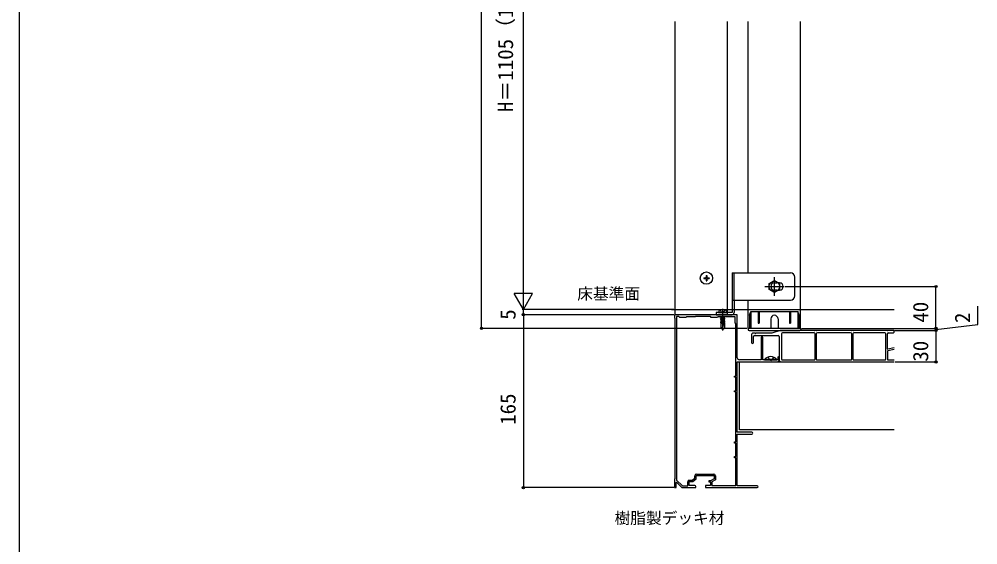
# Model space of a CAD drawing. Units: millimetres, scale not verified. Extents: x -875 to 875, y -1303 to 1295.
# Drawn here: x -875 to 42, y -24 to 478 of the extents above; entities that cross this region are included whole.
import ezdxf
from ezdxf.enums import TextEntityAlignment as Align

# ---------------------------------------------------------------- set-up
doc = ezdxf.new("R2010")
doc.units = ezdxf.units.MM
doc.header["$LTSCALE"] = 8
for name, color, linetype in [('0-1_USER1', 3, 'Continuous'), ('0-2_YKK_11', 7, 'Continuous'), ('0-3_YKK_12', 2, 'Continuous'), ('0-4_YKK_13', 4, 'Continuous'), ('0-5_YKK_D', 6, 'Continuous'), ('0-6_YKK_ZWAK', 7, 'Continuous')]:
    doc.layers.add(name, color=color, linetype=linetype)
doc.styles.add('ＭＳ ゴシック', font='')
doc.styles.get('ＭＳ ゴシック').set_extended_font_data('MS Gothic')

msp = doc.modelspace()

# ---------------------------------------------------------------- linework, layer by layer
at = {"layer": '0-2_YKK_11'}
for p, q in [((-148.5, 152.3), (-148.5, 154.7)), ((-227.6, 43.1), (-210.9, 43.1))]:
    msp.add_line(p, q, dxfattribs=at)
for points in [[(-188.5, 154.3), (-188.5, 195.3), (-210.042, 195.3), (-210.225, 195.18), (-210.775, 195.18), (-210.958, 195.3), (-231.042, 195.3), (-231.225, 195.18), (-231.775, 195.18), (-231.958, 195.3), (-240.042, 195.3), (-240.225, 195.18), (-240.775, 195.18), (-240.958, 195.3), (-248.5, 195.3), (-248.5, 192.3), (-248.2, 192)], [(-246.6, 193.5), (-246.6, 37.428), (-240.886, 31.8), (-235.9, 31.8), (-235.9, 35.8)], [(-209.4, 41.6), (-209.4, 37.746), (-212.9, 35.746), (-212.9, 32.3), (-190, 32.3), (-190, 58.8), (-191, 58.8), (-191, 59.8), (-190, 59.8), (-190, 72.8), (-191, 72.8), (-191, 73.8), (-190, 73.8), (-190, 121.8), (-191, 121.8), (-191, 122.8), (-190, 122.8), (-190, 135.8), (-191, 135.8), (-191, 136.8), (-190, 136.8), (-190, 186.8), (-190.5, 187.3), (-190.5, 193.3), (-207, 193.3), (-207.5, 192.8), (-213.5, 192.8), (-214.2, 193.5), (-228.3, 193.5), (-228.5, 193.3), (-237, 193.3), (-237.5, 192.8), (-243.5, 192.8), (-244.2, 193.5), (-246.6, 193.5)], [(-248.2, 192), (-248.2, 38.6), (-248.5, 38.3), (-248.5, 30.3), (-247, 30.3), (-247, 35.2), (-246.632, 35.354), (-241.5, 30.3), (-228, 30.3), (-228, 31.3)], [(-165.5, 173.6), (-165.5, 152.3), (-186.5, 152.3)], [(-149.7, 154.7), (-149.7, 152.3), (-156.042, 152.3), (-156.225, 152.18), (-156.775, 152.18), (-156.958, 152.3), (-164.1, 152.3), (-164.1, 173.6)], [(-174.5, 83.3), (-188.5, 83.3), (-188.5, 128.842), (-188.62, 129.025), (-188.62, 129.575), (-188.5, 129.758), (-188.5, 150.3), (-150.5, 150.3)], [(-169.3, 31.9), (-188.5, 31.9), (-188.5, 65.842), (-188.62, 66.025), (-188.62, 66.575), (-188.5, 66.758), (-188.5, 81.3), (-174.5, 81.3)], [(-229, 32.3), (-234.6, 32.3), (-234.6, 36), (-231.1, 36), (-227.8, 38.5), (-227.8, 41.8), (-210.7, 41.8), (-210.7, 38.5), (-214.025, 36.6), (-215.7, 36.6), (-215.7, 35.7), (-214.2, 35.7), (-214.2, 32.3), (-219, 32.3), (-219, 30.3), (-192.958, 30.3), (-192.775, 30.42), (-192.225, 30.42), (-192.042, 30.3), (-175.958, 30.3), (-175.775, 30.42), (-175.225, 30.42), (-175.042, 30.3), (-169.3, 30.3)], [(-234.4, 37.3), (-231.537, 37.3), (-229.1, 39.146), (-229.1, 41.6)]]:
    msp.add_lwpolyline(points, dxfattribs=at)
for centre, radius, start, end in [((-164.8, 173.6), 0.7, 90.00001, 179.99999), ((-164.8, 173.6), 0.7, 0.00001, 89.99999), ((-186.5, 154.3), 2, 180.00001, 269.99999), ((-150.5, 152.3), 2, 270.00001, 359.99999), ((-149.1, 154.7), 0.6, 90.00001, 179.99999), ((-149.1, 154.7), 0.6, 0.00001, 89.99999), ((-174.5, 82.3), 1, 0.00001, 89.99999), ((-174.5, 82.3), 1, 270.00001, 359.99999), ((-234.4, 35.8), 1.5, 90.00001, 179.99999), ((-227.6, 41.6), 1.5, 90.00001, 179.99999), ((-210.9, 41.6), 1.5, 0.00001, 89.99999), ((-229, 31.3), 1, 0.00001, 89.99999), ((-169.3, 31.1), 0.8, 0.00001, 89.99999), ((-169.3, 31.1), 0.8, 270.00001, 359.99999)]:
    msp.add_arc(centre, radius, start, end, dxfattribs=at)
at = {"layer": '0-3_YKK_12'}
for p, q in [((-198, 475.432), (-198, 195.3)), ((-178, 235.3), (-178, 475.432)), ((-128, 182.3), (-128, 475.432)), ((-178, 182.3), (-178, 209.3)), ((-251.506, 200.3), (-38.5, 200.3)), ((-186.5, 150.3), (-38.5, 150.3))]:
    msp.add_line(p, q, dxfattribs=at)
for points in [[(-198, 195.3), (-248, 195.3), (-248, 475.432)], [(-38.5, 85.3), (-186.5, 85.3), (-186.5, 150.3)]]:
    msp.add_lwpolyline(points, dxfattribs=at)
at = {"layer": '0-4_YKK_13'}
for p, q in [((-220.5, 230.65), (-220.5, 229.95)), ((-220.5, 230.65), (-218.85, 230.65)), ((-220.5, 229.95), (-218.85, 229.95)), ((-218.35, 232.8), (-217.65, 232.8)), ((-218.35, 232.8), (-218.35, 231.15)), ((-218.35, 229.45), (-218.35, 227.8)), ((-217.65, 232.8), (-217.65, 231.15)), ((-217.65, 229.45), (-217.65, 227.8)), ((-217.15, 230.65), (-215.5, 230.65)), ((-217.15, 229.95), (-215.5, 229.95)), ((-215.5, 230.65), (-215.5, 229.95)), ((-193.5, 235.3), (-137.5, 235.3)), ((-193.5, 235.3), (-193.5, 197.3)), ((-191.5, 209.3), (-191.5, 235.3)), ((-153, 213.3), (-153, 231.3)), ((-133.5, 213.3), (-133.5, 231.3)), ((-218.35, 227.8), (-217.65, 227.8)), ((-162, 222.3), (-144, 222.3)), ((-153, 225.8), (-150.5, 225.8)), ((-148, 225.8), (-150.5, 225.8)), ((-150.5, 218.8), (-153, 218.8)), ((-150.5, 218.8), (-148, 218.8)), ((-193.5, 209.3), (-137.496, 209.3)), ((-191.5, 209.3), (-191.5, 197.3)), ((-206.104, 198.779), (-206.5, 197.3)), ((-206.5, 197.3), (-198.5, 197.3)), ((-204.7, 199.867), (-203.758, 197.936)), ((-200.4, 193.03), (-204.6, 192.239)), ((-200.4, 192.93), (-204.6, 192.139)), ((-203.975, 192.6), (-204.6, 192.239)), ((-203.975, 193.178), (-204.186, 193.3)), ((-203.975, 193.178), (-203.521, 193.3)), ((-201.362, 193.3), (-203.975, 192.6)), ((-203.975, 192.6), (-203.975, 193.178)), ((-203.975, 191.778), (-201.025, 192.569)), ((-203.758, 197.936), (-202.5, 197.267)), ((-202.5, 201.1), (-202.5, 180.3)), ((-201.025, 192.569), (-200.4, 192.93)), ((-201.025, 191.99), (-201.025, 192.569)), ((-200.868, 193.3), (-200.4, 193.03)), ((-200.4, 192.93), (-200.4, 193.03)), ((-198.896, 198.779), (-198.5, 197.3)), ((-176.7, 195.003), (-175.5, 198.3)), ((-176.7, 195.003), (-176.7, 182.3)), ((-175.5, 198.3), (-175.5, 182.3)), ((-168.5, 198.3), (-168.5, 187.3)), ((-167.5, 198.3), (-167.5, 187.3)), ((-138.5, 198.3), (-138.5, 187.3)), ((-137.5, 198.3), (-137.5, 187.3)), ((-129.3, 195.003), (-130.5, 198.3)), ((-129.3, 195.003), (-129.3, 182.3)), ((-204.6, 192.139), (-204.6, 192.239)), ((-203.975, 191.778), (-204.6, 192.139)), ((-200.4, 191.63), (-204.6, 190.839)), ((-200.4, 191.53), (-204.6, 190.739)), ((-203.975, 191.2), (-204.6, 190.839)), ((-204.6, 190.739), (-204.6, 190.839)), ((-203.975, 190.378), (-204.6, 190.739)), ((-200.4, 190.23), (-204.6, 189.439)), ((-200.4, 190.13), (-204.6, 189.339)), ((-203.975, 189.8), (-204.6, 189.439)), ((-200.4, 188.83), (-204.6, 188.039)), ((-200.4, 188.73), (-204.6, 187.939)), ((-203.975, 188.4), (-204.6, 188.039)), ((-203.975, 187), (-204.2, 186.8)), ((-204.2, 186.8), (-204.2, 182.362)), ((-200.8, 186.8), (-204.2, 186.8)), ((-201.025, 191.99), (-203.975, 191.2)), ((-203.975, 191.2), (-203.975, 191.778)), ((-203.975, 190.378), (-201.025, 191.169)), ((-201.025, 190.59), (-203.975, 189.8)), ((-203.975, 189.8), (-203.975, 190.378)), ((-203.975, 188.978), (-201.025, 189.769)), ((-201.025, 189.19), (-203.975, 188.4)), ((-203.975, 188.4), (-203.975, 188.978)), ((-203.975, 187.578), (-201.025, 188.369)), ((-201.025, 187.79), (-203.975, 187)), ((-203.975, 187), (-203.975, 187.578)), ((-200.4, 187.43), (-203.745, 186.8)), ((-200.4, 187.33), (-203.214, 186.8)), ((-202.596, 181.527), (-201.183, 186.8)), ((-201.655, 186.8), (-201.025, 186.969)), ((-201.025, 191.99), (-200.4, 191.63)), ((-201.025, 189.19), (-201.025, 191.169)), ((-201.025, 190.59), (-200.4, 190.23)), ((-201.025, 189.769), (-200.4, 190.13)), ((-201.025, 189.19), (-200.4, 188.83)), ((-201.025, 188.369), (-200.4, 188.73)), ((-201.025, 187.79), (-201.025, 188.369)), ((-201.025, 187.79), (-200.4, 187.43)), ((-201.025, 186.969), (-200.4, 187.33)), ((-201.025, 186.8), (-201.025, 186.969)), ((-200.8, 186.8), (-200.8, 182.362)), ((-200.4, 190.13), (-200.4, 190.23)), ((-200.4, 188.73), (-200.4, 188.83)), ((-200.4, 187.33), (-200.4, 187.43)), ((-168.5, 187.3), (-167.5, 187.3)), ((-156.5, 191.3), (-156.5, 182.3)), ((-149.5, 191.3), (-149.5, 182.3)), ((-138.5, 187.3), (-137.5, 187.3)), ((-202.5, 181.3), (-204.2, 182.362)), ((-202.5, 181.3), (-200.8, 182.362)), ((-178.2, 182.3), (-178.2, 181.3)), ((-127.8, 182.3), (-178.2, 182.3)), ((-177.2, 180.3), (-128.8, 180.3)), ((-175, 175.8), (-175, 168.8)), ((-171.52, 177.8), (-173, 177.8)), ((-173, 168.8), (-173, 174.6)), ((-172, 175.6), (-149.5, 175.6)), ((-155.577, 177.8), (-170.481, 177.8)), ((-147.573, 180.277), (-155.427, 177.823)), ((-148.5, 174.6), (-148.5, 152.3)), ((-115.074, 180.3), (-147.424, 180.3)), ((-146.3, 177.1), (-146.3, 153.1)), ((-115.1, 178.1), (-145.3, 178.1)), ((-127.8, 182.3), (-127.8, 181.3)), ((-114.571, 180.171), (-114.93, 180.279)), ((-112.574, 180.15), (-114.427, 180.15)), ((-114.1, 153.1), (-114.1, 177.1)), ((-112.9, 177.1), (-112.9, 153.1)), ((-112.071, 180.279), (-112.43, 180.171)), ((-80.074, 180.3), (-111.927, 180.3)), ((-80.1, 178.1), (-111.9, 178.1)), ((-79.571, 180.171), (-79.93, 180.279)), ((-77.574, 180.15), (-79.427, 180.15)), ((-79.1, 153.1), (-79.1, 177.1)), ((-77.9, 177.1), (-77.9, 153.1)), ((-77.071, 180.279), (-77.43, 180.171)), ((-47.324, 180.3), (-76.927, 180.3)), ((-47.5, 178.1), (-76.9, 178.1)), ((-46.821, 180.171), (-47.18, 180.279)), ((-44.824, 180.15), (-46.677, 180.15)), ((-46.5, 153.1), (-46.5, 177.1)), ((-45, 162.91), (-45, 177.1)), ((-44.321, 180.279), (-44.68, 180.171)), ((-39, 180.3), (-44.177, 180.3)), ((-44, 178.1), (-39, 178.1)), ((-38.5, 178.6), (-38.5, 179.8)), ((-45, 160.36), (-45, 153.1)), ((-38.5, 162.07), (-44.598, 160.851)), ((-38.5, 163.6), (-44.402, 162.42)), ((-162.4, 152.548), (-162.4, 152.3)), ((-150.6, 152.548), (-162.4, 152.548)), ((-162.4, 152.3), (-150.6, 152.3)), ((-159, 154.883), (-157.645, 152.165)), ((-156.5, 151.556), (-157.645, 152.165)), ((-156.5, 151.556), (-155.355, 152.165)), ((-154, 154.883), (-155.355, 152.165)), ((-150.6, 152.548), (-150.6, 152.3)), ((-146.5, 150.3), (-38.5, 150.3)), ((-145.3, 152.1), (-115.1, 152.1)), ((-111.9, 152.1), (-80.1, 152.1)), ((-76.9, 152.1), (-47.5, 152.1)), ((-44, 152.1), (-38.5, 152.1))]:
    msp.add_line(p, q, dxfattribs=at)
msp.add_lwpolyline([(-153, 216.526), (-158, 219.413), (-158, 225.187), (-153, 228.073), (-148, 225.187), (-148, 219.413)], close=True, dxfattribs=at)
for points in [[(-193.5, 197.3), (-208.5, 197.3), (-208.5, 195.3), (-193.5, 195.3)], [(-200.3, 199.867), (-201.242, 197.936), (-202.5, 197.267)], [(-175.5, 198.3), (-130.5, 198.3), (-130.5, 182.3)], [(-203.975, 188.978), (-204.6, 189.339), (-204.6, 189.439)], [(-203.975, 187.578), (-204.6, 187.939), (-204.6, 188.039)], [(-201.025, 191.169), (-200.4, 191.53), (-200.4, 191.63)]]:
    msp.add_lwpolyline(points, dxfattribs=at)
for centre, radius in [((-218, 230.3), 5.9), ((-153, 222.3), 5)]:
    msp.add_circle(centre, radius, dxfattribs=at)
for centre, radius, start, end in [((-218.85, 231.15), 0.5, 270, 0), ((-218.85, 229.45), 0.5, 0, 90), ((-217.15, 231.15), 0.5, 180, 270), ((-217.15, 229.45), 0.5, 90, 180), ((-137.5, 231.3), 4, 0, 90), ((-153, 222.3), 3.5, 90, 270), ((-148, 222.3), 3.5, 270, 90), ((-137.5, 213.3), 4, 270, 0), ((-204.751, 198.417), 1.4, 104.32332, 165), ((-202.5, 189.6), 10.5, 75.67668, 104.32332), ((-200.249, 198.417), 1.4, 15, 75.67668), ((-193.5, 197.3), 2, 270, 0), ((-153, 191.3), 3.5, 0, 180), ((-202.66, 180.393), 2.5, 80.31336, 128.01351), ((-202.403, 181.475), 0.2, 165, 238), ((-177.2, 181.3), 1, 180, 270), ((-173, 175.8), 2, 90, 180), ((-172, 174.6), 1, 90, 180), ((-171.52, 177.5), 0.3, 30, 90), ((-171, 177.8), 0.3, 210, 330), ((-170.481, 177.5), 0.3, 90, 150), ((-155.577, 178.3), 0.5, 270, 287.35402), ((-149.5, 174.6), 1, 0, 90), ((-147.424, 179.8), 0.5, 90, 107.35402), ((-145.3, 177.1), 1, 90, 180), ((-128.8, 181.3), 1, 270, 0), ((-115.1, 177.1), 1, 0, 90), ((-115.074, 179.8), 0.5, 73.30076, 90), ((-114.427, 180.65), 0.5, 253.30076, 270), ((-111.9, 177.1), 1, 90, 180), ((-112.574, 180.65), 0.5, 270, 286.69924), ((-111.927, 179.8), 0.5, 90, 106.69924), ((-80.1, 177.1), 1, 0, 90), ((-80.074, 179.8), 0.5, 73.30076, 90), ((-79.427, 180.65), 0.5, 253.30076, 270), ((-76.9, 177.1), 1, 90, 180), ((-77.574, 180.65), 0.5, 270, 286.69924), ((-76.927, 179.8), 0.5, 90, 106.69924), ((-47.5, 177.1), 1, 360, 90), ((-47.324, 179.8), 0.5, 73.30076, 90), ((-46.677, 180.65), 0.5, 253.30076, 270), ((-44, 177.1), 1, 90, 180), ((-44.824, 180.65), 0.5, 270, 286.69924), ((-44.177, 179.8), 0.5, 90, 106.69924), ((-39, 179.8), 0.5, 0, 90), ((-39, 178.6), 0.5, 270, 0), ((-174, 168.8), 1, 180, 0), ((-44.5, 162.91), 0.5, 180, 281.30993), ((-44.5, 160.36), 0.5, 101.30993, 180), ((-156.5, 147.6), 7.7, 39.98312, 140.01688), ((-146.5, 152.3), 2, 180, 270), ((-145.3, 153.1), 1, 180, 270), ((-115.1, 153.1), 1, 270, 0), ((-111.9, 153.1), 1, 180, 270), ((-80.1, 153.1), 1, 270, 0), ((-76.9, 153.1), 1, 180, 270), ((-47.5, 153.1), 1, 270, 360), ((-44, 153.1), 1, 180, 270)]:
    msp.add_arc(centre, radius, start, end, dxfattribs=at)
for centre, major_axis, start_param, end_param in [((-168, 196.383), (0, -1.38), 4.712389, 7.8539816), ((-138, 196.383), (0, 1.38), 1.5707963, 4.712389)]:
    msp.add_ellipse(centre, major_axis=major_axis, ratio=0.362319, start_param=start_param, end_param=end_param, dxfattribs=at)
at = {"layer": '0-5_YKK_D'}
for p, q in [((-433, 182.3), (-433, 967.3)), ((-393, 217.8), (-393, 749.8)), ((-393, 200.3), (-393, 230.611)), ((-143, 222.3), (2.5, 222.3)), ((1.5, 182.3), (1.5, 222.3)), ((-393, 200.3), (-401.75, 215.455)), ((-384.25, 215.455), (-401.75, 215.455)), ((-393, 200.3), (-384.25, 215.455)), ((-393, 200.3), (-393, 204.6)), ((-249, 200.3), (-394, 200.3)), ((-249, 200.3), (-394, 200.3)), ((-249.2, 195.3), (-394, 195.3)), ((-249.2, 195.3), (-394, 195.3)), ((-393, 195.3), (-393, 200.3)), ((-393, 195.3), (-393, 30.3)), ((-393, 195.3), (-393, 191)), ((1.5, 182.3), (1.5, 186.6)), ((-179.2, 182.3), (-434, 182.3)), ((-126.8, 182.3), (2.5, 182.3)), ((-126.8, 182.3), (2.5, 182.3)), ((-38, 180.3), (2.5, 180.3)), ((-38, 180.3), (2.5, 180.3)), ((1.5, 182.3), (1.5, 180.3)), ((1.5, 182.3), (1.5, 180.3)), ((1.5, 180.3), (1.5, 176)), ((1.5, 180.3), (1.5, 150.3)), ((-37.5, 150.3), (2.5, 150.3)), ((-249.2, 30.3), (-394, 30.3))]:
    msp.add_line(p, q, dxfattribs=at)
msp.add_lwpolyline([(1.5, 181.3), (41.5, 185.902), (41.5, 203.493)], dxfattribs=at)
for centre in [(1.5, 222.3), (-393, 195.3), (-393, 195.3), (-433, 182.3), (1.5, 182.3), (1.5, 182.3), (1.5, 180.3), (1.5, 180.3), (1.5, 150.3), (-393, 30.3)]:
    msp.add_circle(centre, 1.075, dxfattribs=at)
at = {"layer": '0-6_YKK_ZWAK'}
msp.add_line((-875, 1247.3), (-875, -1302.7), dxfattribs=at)

# ---------------------------------------------------------------- texts
at = {"layer": '0-1_USER1', "style": 'ＭＳ ゴシック'}
for s, p in [('床基準面', (-341.449, 206.573)), ('樹脂製デッキ材', (-305.767, -7.626))]:
    msp.add_text(s, height=11, dxfattribs=at).set_placement(p, align=Align.BOTTOM_LEFT)
at = {"layer": '0-5_YKK_D', "style": 'ＭＳ ゴシック'}
for s, p in [('H＝1105（1205）', (-398.386, 388.857)), ('40', (-1.5, 187.754)), ('5', (-396, 190.527)), ('2', (38.5, 187.425)), ('30', (-1.5, 150.527)), ('165', (-396, 90.186))]:
    msp.add_text(s, height=14.66, rotation=90, dxfattribs=at).set_placement(p, align=Align.BOTTOM_LEFT)

doc.saveas('drawing.dxf')
